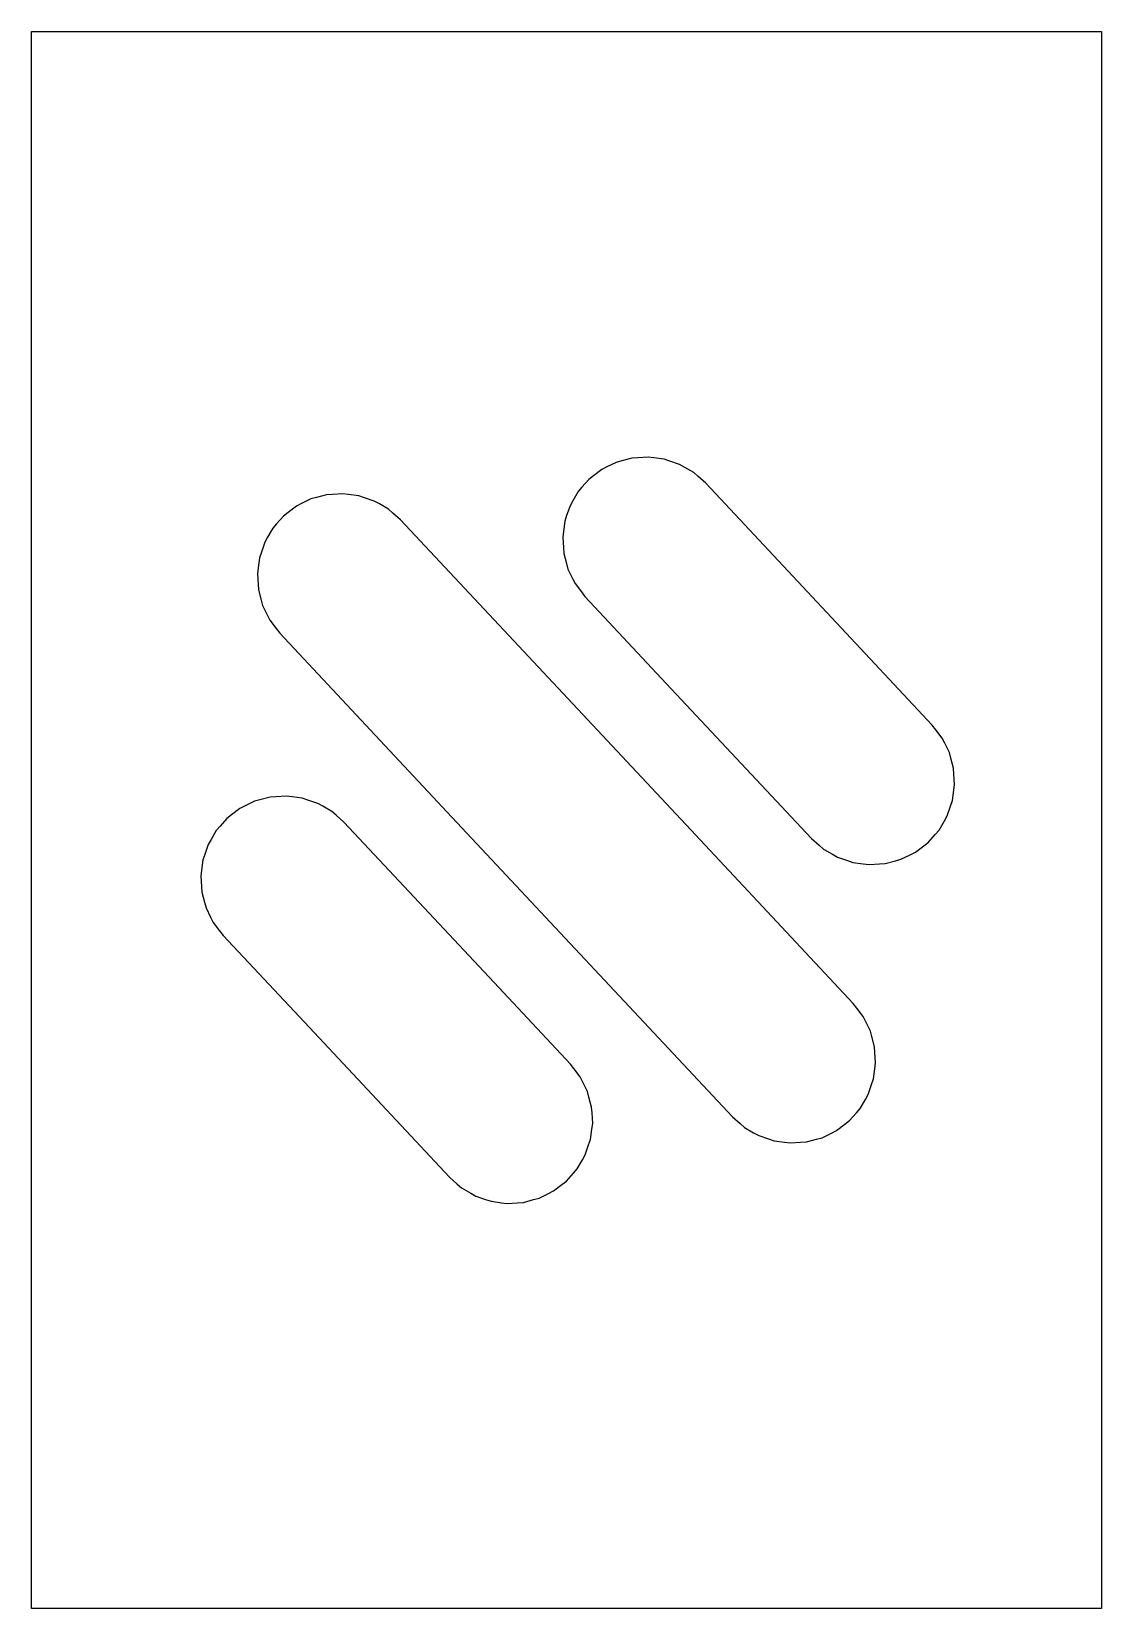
# Model space of a CAD drawing. Header units: metres. Extents: x -18.5 to 13.8, y -1.1 to 46.5.
import ezdxf

# ---------------------------------------------------------------- set-up
doc = ezdxf.new("R2010")
doc.units = ezdxf.units.M

msp = doc.modelspace()

# ---------------------------------------------------------------- linework, layer by layer
for p, q in [((-18.55, 46.06), (-18.55, 46.5)), ((-18.55, 46.5), (-16.311, 46.5)), ((-16.311, 46.5), (-14.09, 46.5)), ((-14.09, 46.5), (-14.002, 46.5)), ((-14.002, 46.5), (-13.878, 46.5)), ((-13.878, 46.5), (-13.721, 46.5)), ((-13.721, 46.5), (-13.544, 46.5)), ((-13.544, 46.5), (-13.361, 46.5)), ((-13.361, 46.5), (-13.188, 46.5)), ((-13.188, 46.5), (-13.045, 46.5)), ((-13.045, 46.5), (-12.943, 46.5)), ((-12.943, 46.5), (-12.891, 46.5)), ((-12.891, 46.5), (4.563, 46.5)), ((4.563, 46.5), (11.819, 46.5)), ((11.819, 46.5), (11.891, 46.5)), ((11.891, 46.5), (12.006, 46.5)), ((12.006, 46.5), (12.154, 46.5)), ((12.154, 46.5), (12.322, 46.5)), ((12.322, 46.5), (12.492, 46.5)), ((12.492, 46.5), (12.649, 46.5)), ((12.649, 46.5), (12.78, 46.5)), ((12.649, 46.5), (12.649, 46.5)), ((12.78, 46.5), (12.878, 46.5)), ((12.878, 46.5), (13.75, 46.5)), ((13.75, 46.5), (13.75, 44.271)), ((-18.55, 45.474), (-18.55, 46.06)), ((-18.55, 45.42), (-18.55, 45.474)), ((-18.55, 45.308), (-18.55, 45.42)), ((-18.55, 45.142), (-18.55, 45.308)), ((-18.55, 44.927), (-18.55, 45.142)), ((-18.55, 42.593), (-18.55, 44.927)), ((13.75, 44.271), (13.75, 42.865)), ((13.75, 42.865), (13.75, 23.569)), ((-18.55, 42.462), (-18.55, 42.593)), ((-18.55, 42.302), (-18.55, 42.462)), ((-18.55, 41.112), (-18.55, 42.302)), ((-18.55, 40.978), (-18.55, 41.112)), ((-18.55, 40.835), (-18.55, 40.978)), ((-18.55, 40.696), (-18.55, 40.835)), ((-18.55, 40.572), (-18.55, 40.696)), ((-18.55, 40.161), (-18.55, 40.572)), ((-18.55, 36.656), (-18.55, 40.161)), ((-18.55, 35.903), (-18.55, 36.656)), ((-18.55, 33.764), (-18.55, 35.903)), ((-18.55, 10.617), (-18.55, 33.764)), ((-1.179, 33.356), (-1.337, 33.278)), ((-0.897, 33.494), (-1.179, 33.356)), ((-0.727, 33.54), (-0.897, 33.494)), ((-0.424, 33.621), (-0.727, 33.54)), ((-0.248, 33.633), (-0.424, 33.621)), ((0.065, 33.653), (-0.248, 33.633)), ((0.24, 33.63), (0.065, 33.653)), ((0.551, 33.589), (0.24, 33.63)), ((0.718, 33.532), (0.551, 33.589)), ((1.015, 33.431), (0.718, 33.532)), ((1.168, 33.343), (1.015, 33.431)), ((1.44, 33.186), (1.168, 33.343)), ((-1.725, 32.98), (-1.933, 32.743)), ((-1.586, 33.087), (-1.725, 32.98)), ((-1.337, 33.278), (-1.586, 33.087)), ((1.572, 33.07), (1.44, 33.186)), ((1.808, 32.863), (1.572, 33.07)), ((6.188, 28.185), (1.808, 32.863)), ((-10.115, 32.39), (-10.396, 32.251)), ((-9.945, 32.435), (-10.115, 32.39)), ((-9.641, 32.517), (-9.945, 32.435)), ((-9.466, 32.528), (-9.641, 32.517)), ((-9.152, 32.549), (-9.466, 32.528)), ((-8.978, 32.526), (-9.152, 32.549)), ((-8.666, 32.485), (-8.978, 32.526)), ((-8.5, 32.428), (-8.666, 32.485)), ((-8.202, 32.327), (-8.5, 32.428)), ((-2.049, 32.611), (-2.206, 32.339)), ((-1.933, 32.743), (-2.049, 32.611)), ((-10.803, 31.982), (-10.943, 31.875)), ((-10.554, 32.173), (-10.803, 31.982)), ((-10.396, 32.251), (-10.554, 32.173)), ((-8.05, 32.239), (-8.202, 32.327)), ((-7.778, 32.082), (-8.05, 32.239)), ((-7.646, 31.966), (-7.778, 32.082)), ((-7.409, 31.759), (-7.646, 31.966)), ((-2.294, 32.187), (-2.395, 31.889)), ((-2.206, 32.339), (-2.294, 32.187)), ((-11.266, 31.507), (-11.423, 31.235)), ((-11.15, 31.639), (-11.266, 31.507)), ((-10.943, 31.875), (-11.15, 31.639)), ((1.35, 22.403), (-7.409, 31.759)), ((-2.451, 31.723), (-2.492, 31.411)), ((-2.395, 31.889), (-2.451, 31.723)), ((-11.511, 31.082), (-11.612, 30.785)), ((-11.423, 31.235), (-11.511, 31.082)), ((-2.492, 31.411), (-2.515, 31.237)), ((-2.515, 31.237), (-2.495, 30.923)), ((-11.669, 30.618), (-11.71, 30.307)), ((-11.612, 30.785), (-11.669, 30.618)), ((-2.495, 30.923), (-2.484, 30.748)), ((-2.484, 30.748), (-2.402, 30.444)), ((-11.71, 30.307), (-11.733, 30.132)), ((-11.733, 30.132), (-11.713, 29.819)), ((-2.402, 30.444), (-2.357, 30.274)), ((-2.357, 30.274), (-2.218, 29.993)), ((-2.218, 29.993), (-2.14, 29.835)), ((-11.713, 29.819), (-11.701, 29.643)), ((-11.701, 29.643), (-11.62, 29.34)), ((-2.14, 29.835), (-1.949, 29.586)), ((-1.949, 29.586), (-1.842, 29.446)), ((-11.62, 29.34), (-11.574, 29.17)), ((-11.574, 29.17), (-11.436, 28.888)), ((-1.842, 29.446), (0.613, 26.824)), ((-11.436, 28.888), (-11.358, 28.73)), ((-11.358, 28.73), (-11.167, 28.481)), ((-11.167, 28.481), (-11.059, 28.341)), ((-11.059, 28.341), (-6.15, 23.097)), ((8.643, 25.563), (6.188, 28.185)), ((0.613, 26.824), (4.993, 22.146)), ((8.75, 25.423), (8.643, 25.563)), ((8.941, 25.174), (8.75, 25.423)), ((9.019, 25.016), (8.941, 25.174)), ((9.158, 24.735), (9.019, 25.016)), ((9.203, 24.565), (9.158, 24.735)), ((9.284, 24.261), (9.203, 24.565)), ((9.296, 24.086), (9.284, 24.261)), ((9.316, 23.772), (9.296, 24.086)), ((-11.35, 23.392), (-11.653, 23.31)), ((-11.174, 23.403), (-11.35, 23.392)), ((-10.861, 23.424), (-11.174, 23.403)), ((-10.686, 23.401), (-10.861, 23.424)), ((-10.375, 23.36), (-10.686, 23.401)), ((-10.208, 23.303), (-10.375, 23.36)), ((9.252, 23.286), (9.293, 23.598)), ((9.293, 23.598), (9.316, 23.772)), ((13.75, 23.569), (13.75, 2.591)), ((-12.512, 22.857), (-12.652, 22.75)), ((-12.263, 23.048), (-12.512, 22.857)), ((-12.105, 23.126), (-12.263, 23.048)), ((-11.823, 23.265), (-12.105, 23.126)), ((-11.653, 23.31), (-11.823, 23.265)), ((-9.911, 23.202), (-10.208, 23.303)), ((-9.758, 23.114), (-9.911, 23.202)), ((-9.487, 22.957), (-9.758, 23.114)), ((-9.354, 22.841), (-9.487, 22.957)), ((-6.15, 23.097), (2.609, 13.741)), ((9.095, 22.822), (9.196, 23.12)), ((9.196, 23.12), (9.252, 23.286)), ((-12.975, 22.382), (-13.132, 22.11)), ((-12.859, 22.514), (-12.975, 22.382)), ((-12.652, 22.75), (-12.859, 22.514)), ((-12.859, 22.514), (-12.859, 22.514)), ((-9.118, 22.634), (-9.354, 22.841)), ((-4.738, 17.956), (-9.118, 22.634)), ((6.259, 17.159), (1.35, 22.403)), ((8.733, 22.266), (8.849, 22.398)), ((8.849, 22.398), (9.007, 22.67)), ((9.007, 22.67), (9.095, 22.822)), ((-13.22, 21.957), (-13.321, 21.66)), ((-13.132, 22.11), (-13.22, 21.957)), ((4.993, 22.146), (5.229, 21.939)), ((5.229, 21.939), (5.361, 21.823)), ((8.137, 21.731), (8.387, 21.922)), ((8.387, 21.922), (8.526, 22.03)), ((8.387, 21.922), (8.387, 21.922)), ((8.526, 22.03), (8.733, 22.266)), ((-13.378, 21.493), (-13.419, 21.182)), ((-13.321, 21.66), (-13.378, 21.493)), ((5.361, 21.823), (5.633, 21.666)), ((5.633, 21.666), (5.785, 21.578)), ((5.785, 21.578), (6.083, 21.477)), ((6.083, 21.477), (6.249, 21.42)), ((7.224, 21.388), (7.528, 21.469)), ((7.528, 21.469), (7.698, 21.515)), ((7.698, 21.515), (7.979, 21.653)), ((7.979, 21.653), (8.137, 21.731)), ((-13.419, 21.182), (-13.442, 21.007)), ((-13.442, 21.007), (-13.421, 20.694)), ((6.249, 21.42), (6.561, 21.379)), ((6.561, 21.379), (6.735, 21.356)), ((6.735, 21.356), (7.049, 21.376)), ((7.049, 21.376), (7.224, 21.388)), ((-13.421, 20.694), (-13.41, 20.518)), ((-13.41, 20.518), (-13.329, 20.215)), ((-13.329, 20.215), (-13.283, 20.045)), ((-13.283, 20.045), (-13.144, 19.763)), ((-13.144, 19.763), (-13.066, 19.605)), ((-13.066, 19.605), (-12.875, 19.356)), ((-12.875, 19.356), (-12.768, 19.216)), ((-12.768, 19.216), (-10.313, 16.594)), ((-2.284, 15.334), (-4.738, 17.956)), ((6.367, 17.019), (6.259, 17.159)), ((6.558, 16.77), (6.367, 17.019)), ((6.636, 16.612), (6.558, 16.77)), ((-10.313, 16.594), (-5.934, 11.916)), ((6.774, 16.33), (6.636, 16.612)), ((6.82, 16.16), (6.774, 16.33)), ((6.901, 15.857), (6.82, 16.16)), ((6.913, 15.681), (6.901, 15.857)), ((-2.176, 15.194), (-2.284, 15.334)), ((6.91, 15.193), (6.933, 15.368)), ((6.933, 15.368), (6.913, 15.681)), ((-1.985, 14.945), (-2.176, 15.194)), ((-1.908, 14.787), (-1.985, 14.945)), ((-1.769, 14.505), (-1.908, 14.787)), ((6.812, 14.715), (6.869, 14.882)), ((6.869, 14.882), (6.91, 15.193)), ((-1.723, 14.335), (-1.769, 14.505)), ((-1.642, 14.032), (-1.723, 14.335)), ((6.623, 14.265), (6.711, 14.418)), ((6.711, 14.418), (6.812, 14.715)), ((-1.63, 13.856), (-1.642, 14.032)), ((-1.61, 13.543), (-1.63, 13.856)), ((6.143, 13.625), (6.35, 13.861)), ((6.35, 13.861), (6.466, 13.993)), ((6.466, 13.993), (6.623, 14.265)), ((-1.674, 13.057), (-1.633, 13.368)), ((-1.633, 13.368), (-1.61, 13.543)), ((2.609, 13.741), (2.846, 13.534)), ((2.846, 13.534), (2.978, 13.418)), ((2.978, 13.418), (3.25, 13.261)), ((5.754, 13.327), (6.003, 13.518)), ((6.003, 13.518), (6.143, 13.625)), ((-1.832, 12.593), (-1.731, 12.89)), ((-1.731, 12.89), (-1.674, 13.057)), ((3.25, 13.261), (3.402, 13.173)), ((3.402, 13.173), (3.7, 13.072)), ((3.402, 13.173), (3.402, 13.173)), ((3.7, 13.072), (3.866, 13.015)), ((3.866, 13.015), (4.178, 12.974)), ((4.178, 12.974), (4.352, 12.951)), ((4.352, 12.951), (4.666, 12.972)), ((4.666, 12.972), (4.841, 12.983)), ((4.841, 12.983), (5.145, 13.065)), ((5.145, 13.065), (5.315, 13.11)), ((5.315, 13.11), (5.596, 13.249)), ((5.596, 13.249), (5.754, 13.327)), ((-2.077, 12.168), (-1.92, 12.44)), ((-1.92, 12.44), (-1.832, 12.593)), ((-5.934, 11.916), (-5.698, 11.709)), ((-2.4, 11.8), (-2.193, 12.036)), ((-2.193, 12.036), (-2.077, 12.168)), ((-5.698, 11.709), (-5.565, 11.593)), ((-5.565, 11.593), (-5.293, 11.436)), ((-5.293, 11.436), (-5.141, 11.348)), ((-2.947, 11.424), (-2.789, 11.502)), ((-2.789, 11.502), (-2.54, 11.693)), ((-2.54, 11.693), (-2.4, 11.8)), ((-5.141, 11.348), (-4.843, 11.247)), ((-4.843, 11.247), (-4.677, 11.19)), ((-4.677, 11.19), (-4.365, 11.149)), ((-4.365, 11.149), (-4.191, 11.126)), ((-4.191, 11.126), (-3.878, 11.147)), ((-3.878, 11.147), (-3.702, 11.158)), ((-3.702, 11.158), (-3.398, 11.24)), ((-3.398, 11.24), (-3.228, 11.285)), ((-3.228, 11.285), (-2.947, 11.424)), ((-18.55, 8.118), (-18.55, 10.617)), ((-18.55, 5.676), (-18.55, 8.118)), ((-18.55, 4.622), (-18.55, 5.676)), ((-18.55, 4.496), (-18.55, 4.622)), ((-18.55, 3.336), (-18.55, 4.496)), ((-18.55, 3.185), (-18.55, 3.336)), ((-18.55, 3.068), (-18.55, 3.185)), ((-18.55, 0.741), (-18.55, 3.068)), ((13.75, 2.591), (13.75, 1.174)), ((13.75, 1.174), (13.75, -1.1)), ((-18.55, 0.542), (-18.55, 0.741)), ((-18.55, 0.394), (-18.55, 0.542)), ((-18.55, 0.302), (-18.55, 0.394)), ((-18.55, -0.558), (-18.55, 0.302)), ((-18.55, -0.612), (-18.55, -0.558)), ((-18.55, -1.1), (-18.55, -0.612)), ((-17.859, -1.1), (-18.55, -1.1)), ((-16.311, -1.1), (-17.859, -1.1)), ((-14.09, -1.1), (-16.311, -1.1)), ((-14.002, -1.1), (-14.09, -1.1)), ((-13.878, -1.1), (-14.002, -1.1)), ((-13.721, -1.1), (-13.878, -1.1)), ((-13.544, -1.1), (-13.721, -1.1)), ((-13.361, -1.1), (-13.544, -1.1)), ((-13.188, -1.1), (-13.361, -1.1)), ((-13.045, -1.1), (-13.188, -1.1)), ((-12.943, -1.1), (-13.045, -1.1)), ((-12.891, -1.1), (-12.943, -1.1)), ((4.563, -1.1), (-12.891, -1.1)), ((11.819, -1.1), (4.563, -1.1)), ((11.891, -1.1), (11.819, -1.1)), ((12.006, -1.1), (11.891, -1.1)), ((12.154, -1.1), (12.006, -1.1)), ((12.322, -1.1), (12.154, -1.1)), ((12.492, -1.1), (12.322, -1.1)), ((12.649, -1.1), (12.492, -1.1)), ((12.78, -1.1), (12.649, -1.1)), ((12.878, -1.1), (12.78, -1.1)), ((13.75, -1.1), (12.878, -1.1))]:
    msp.add_line(p, q)

doc.saveas('drawing.dxf')
